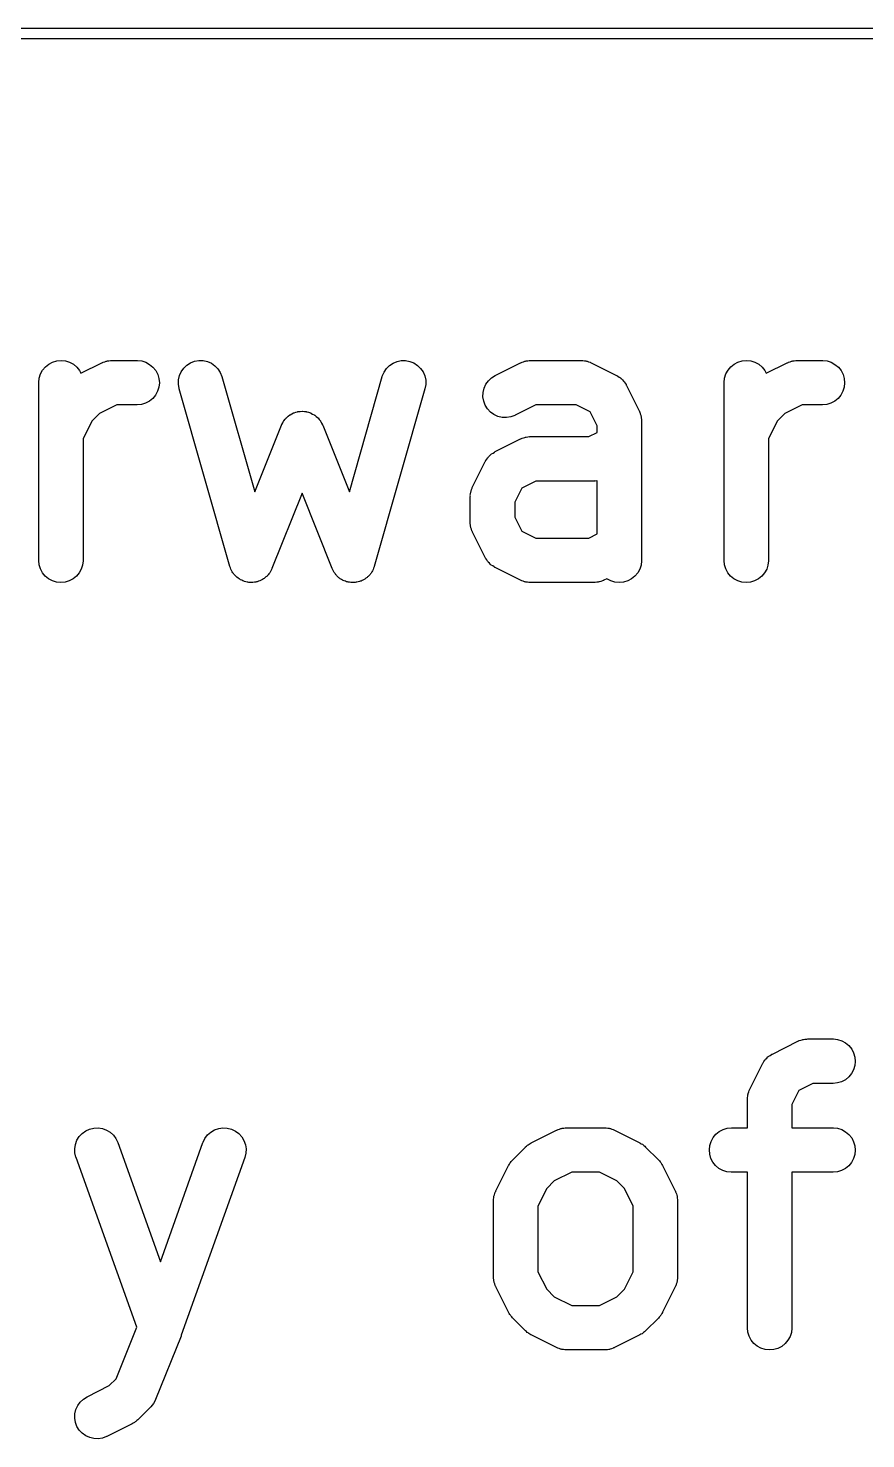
# Model space of a CAD drawing. Extents: x 60 to 191, y -145 to -39.
# Drawn here: x 132.73 to 142.15, y -54.68 to -38.8 of the extents above; entities that cross this region are included whole.
import ezdxf

# ---------------------------------------------------------------- set-up
doc = ezdxf.new("R2010")
doc.units = 0
doc.header["$MEASUREMENT"] = 0
doc.layers.add('BLACK', color=7, linetype='CONTINUOUS')

msp = doc.modelspace()

# ---------------------------------------------------------------- linework, layer by layer
at = {"layer": 'BLACK', "linetype": 'CONTINUOUS'}
for p, q in [((59.6929, -38.802), (190.497, -38.802)), ((190.44, -38.922), (59.75, -38.922)), ((133.048, -42.5456), (133.096, -42.5411)), ((133.096, -42.5411), (133.145, -42.5462)), ((133.634, -42.5442), (133.651, -42.5416)), ((133.651, -42.5416), (133.659, -42.5419)), ((133.659, -42.5419), (133.666, -42.5411)), ((133.666, -42.5411), (133.952, -42.5411)), ((133.952, -42.5411), (133.955, -42.5412)), ((133.955, -42.5412), (134.004, -42.5466)), ((134.599, -42.5503), (134.647, -42.5419)), ((134.647, -42.5419), (134.696, -42.5429)), ((134.696, -42.5429), (134.743, -42.5535)), ((136.878, -42.5524), (136.925, -42.5425)), ((136.925, -42.5425), (136.974, -42.5421)), ((136.974, -42.5421), (137.022, -42.5512)), ((138.349, -42.5442), (138.366, -42.5416)), ((138.366, -42.5416), (138.373, -42.5419)), ((138.373, -42.5419), (138.38, -42.5411)), ((138.38, -42.5411), (138.952, -42.5411)), ((138.952, -42.5411), (138.955, -42.5412)), ((138.955, -42.5412), (138.963, -42.542)), ((138.963, -42.542), (138.97, -42.5418)), ((138.97, -42.5418), (138.987, -42.5447)), ((140.762, -42.5456), (140.811, -42.5411)), ((140.811, -42.5411), (140.859, -42.5462)), ((141.349, -42.5442), (141.366, -42.5416)), ((141.366, -42.5416), (141.373, -42.5419)), ((141.373, -42.5419), (141.38, -42.5411)), ((141.38, -42.5411), (141.666, -42.5411)), ((141.666, -42.5411), (141.669, -42.5412)), ((141.669, -42.5412), (141.718, -42.5466)), ((132.85, -42.7392), (132.865, -42.6927)), ((132.865, -42.6927), (132.888, -42.6499)), ((132.888, -42.6499), (132.92, -42.6125)), ((132.92, -42.6125), (132.958, -42.582)), ((132.958, -42.582), (133.001, -42.5593)), ((133.001, -42.5593), (133.048, -42.5456)), ((133.145, -42.5462), (133.191, -42.5607)), ((133.191, -42.5607), (133.234, -42.5839)), ((133.234, -42.5839), (133.272, -42.615)), ((133.272, -42.615), (133.303, -42.6528)), ((133.303, -42.6528), (133.32, -42.6847)), ((133.32, -42.6847), (133.554, -42.5675)), ((133.554, -42.5675), (133.557, -42.566)), ((133.557, -42.566), (133.564, -42.5635)), ((133.564, -42.5635), (133.571, -42.56)), ((133.571, -42.56), (133.587, -42.5551)), ((133.587, -42.5551), (133.603, -42.5492)), ((133.603, -42.5492), (133.61, -42.548)), ((133.61, -42.548), (133.617, -42.5459)), ((133.617, -42.5459), (133.634, -42.5442)), ((134.004, -42.5466), (134.05, -42.5614)), ((134.05, -42.5614), (134.093, -42.5849)), ((134.093, -42.5849), (134.13, -42.6162)), ((134.13, -42.6162), (134.161, -42.6543)), ((134.161, -42.6543), (134.184, -42.6975)), ((134.184, -42.6975), (134.197, -42.7443)), ((134.429, -42.712), (134.449, -42.6674)), ((134.449, -42.6674), (134.477, -42.6276)), ((134.477, -42.6276), (134.512, -42.594)), ((134.512, -42.594), (134.553, -42.5679)), ((134.553, -42.5679), (134.599, -42.5503)), ((134.743, -42.5535), (134.788, -42.573)), ((134.788, -42.573), (134.828, -42.6009)), ((134.828, -42.6009), (134.862, -42.636)), ((134.862, -42.636), (134.888, -42.6771)), ((134.888, -42.6771), (134.906, -42.7225)), ((136.712, -42.7191), (136.731, -42.674)), ((136.731, -42.674), (136.758, -42.6333)), ((136.758, -42.6333), (136.792, -42.5987)), ((136.792, -42.5987), (136.833, -42.5713)), ((136.833, -42.5713), (136.878, -42.5524)), ((137.022, -42.5512), (137.067, -42.5695)), ((137.067, -42.5695), (137.108, -42.5962)), ((137.108, -42.5962), (137.143, -42.6303)), ((137.143, -42.6303), (137.171, -42.6705)), ((137.171, -42.6705), (137.19, -42.7153)), ((137.983, -42.7104), (138.268, -42.5675)), ((138.268, -42.5675), (138.272, -42.566)), ((138.272, -42.566), (138.279, -42.5635)), ((138.279, -42.5635), (138.285, -42.56)), ((138.285, -42.56), (138.301, -42.5551)), ((138.301, -42.5551), (138.317, -42.5492)), ((138.317, -42.5492), (138.325, -42.548)), ((138.325, -42.548), (138.332, -42.5459)), ((138.332, -42.5459), (138.349, -42.5442)), ((138.987, -42.5447), (139.004, -42.5466)), ((139.004, -42.5466), (139.011, -42.5488)), ((139.011, -42.5488), (139.018, -42.5501)), ((139.018, -42.5501), (139.034, -42.5562)), ((139.034, -42.5562), (139.05, -42.5614)), ((139.05, -42.5614), (139.057, -42.5649)), ((139.057, -42.5649), (139.064, -42.5675)), ((139.064, -42.5675), (139.349, -42.7104)), ((140.564, -42.7392), (140.579, -42.6927)), ((140.579, -42.6927), (140.603, -42.6499)), ((140.603, -42.6499), (140.634, -42.6125)), ((140.634, -42.6125), (140.672, -42.582)), ((140.672, -42.582), (140.715, -42.5593)), ((140.715, -42.5593), (140.762, -42.5456)), ((140.859, -42.5462), (140.906, -42.5607)), ((140.906, -42.5607), (140.949, -42.5839)), ((140.949, -42.5839), (140.986, -42.615)), ((140.986, -42.615), (141.017, -42.6528)), ((141.017, -42.6528), (141.034, -42.6847)), ((141.034, -42.6847), (141.268, -42.5675)), ((141.268, -42.5675), (141.272, -42.566)), ((141.272, -42.566), (141.279, -42.5635)), ((141.279, -42.5635), (141.285, -42.56)), ((141.285, -42.56), (141.301, -42.5551)), ((141.301, -42.5551), (141.317, -42.5492)), ((141.317, -42.5492), (141.325, -42.548)), ((141.325, -42.548), (141.332, -42.5459)), ((141.332, -42.5459), (141.349, -42.5442)), ((141.718, -42.5466), (141.764, -42.5614)), ((141.764, -42.5614), (141.807, -42.5849)), ((141.807, -42.5849), (141.845, -42.6162)), ((141.845, -42.6162), (141.875, -42.6543)), ((141.875, -42.6543), (141.898, -42.6975)), ((141.898, -42.6975), (141.912, -42.7443)), ((132.845, -42.7877), (132.85, -42.7392)), ((132.845, -42.7911), (132.845, -42.7877)), ((132.845, -44.7911), (132.845, -42.7911)), ((134.197, -42.8414), (134.182, -42.888)), ((134.197, -42.7443), (134.202, -42.7929)), ((134.202, -42.7929), (134.197, -42.8414)), ((134.417, -42.8083), (134.418, -42.7596)), ((134.425, -42.8565), (134.417, -42.8083)), ((134.418, -42.7596), (134.429, -42.712)), ((134.426, -42.8598), (134.425, -42.8565)), ((134.997, -44.8598), (134.426, -42.8598)), ((134.906, -42.7225), (135.277, -44.0193)), ((136.341, -44.0193), (136.711, -42.7225)), ((137.192, -42.8598), (136.621, -44.8598)), ((136.711, -42.7225), (136.712, -42.7191)), ((137.19, -42.7153), (137.2, -42.763)), ((137.201, -42.8118), (137.192, -42.8598)), ((137.2, -42.763), (137.201, -42.8118)), ((137.847, -42.9017), (137.858, -42.8541)), ((137.858, -42.8541), (137.878, -42.8096)), ((137.878, -42.8096), (137.906, -42.7699)), ((137.906, -42.7699), (137.941, -42.7364)), ((137.941, -42.7364), (137.983, -42.7104)), ((139.349, -42.7104), (139.352, -42.712)), ((139.352, -42.712), (139.357, -42.7149)), ((139.357, -42.7149), (139.362, -42.7171)), ((139.362, -42.7171), (139.377, -42.7282)), ((139.377, -42.7282), (139.393, -42.7385)), ((139.393, -42.7385), (139.397, -42.7423)), ((139.397, -42.7423), (139.402, -42.7454)), ((139.402, -42.7454), (139.415, -42.7593)), ((139.415, -42.7593), (139.428, -42.7725)), ((139.428, -42.7725), (139.431, -42.777)), ((139.431, -42.777), (139.435, -42.7809)), ((139.435, -42.7809), (139.445, -42.797)), ((139.445, -42.797), (139.456, -42.8127)), ((139.456, -42.8127), (139.458, -42.8176)), ((139.458, -42.8176), (139.461, -42.8222)), ((139.461, -42.8222), (139.604, -43.1079)), ((140.559, -42.7877), (140.564, -42.7392)), ((140.559, -42.7911), (140.559, -42.7877)), ((140.559, -44.7911), (140.559, -42.7911)), ((141.911, -42.8414), (141.896, -42.888)), ((141.916, -42.7929), (141.911, -42.8414)), ((141.912, -42.7443), (141.916, -42.7929)), ((134.09, -42.9994), (134.047, -43.0223)), ((134.128, -42.9685), (134.09, -42.9994)), ((134.159, -42.9309), (134.128, -42.9685)), ((134.182, -42.888), (134.159, -42.9309)), ((137.845, -42.9504), (137.847, -42.9017)), ((137.853, -42.9986), (137.845, -42.9504)), ((137.87, -43.0442), (137.853, -42.9986)), ((141.804, -42.9994), (141.761, -43.0223)), ((141.842, -42.9685), (141.804, -42.9994)), ((141.873, -42.9309), (141.842, -42.9685)), ((141.896, -42.888), (141.873, -42.9309)), ((133.528, -43.1395), (133.443, -43.2249)), ((133.725, -43.0411), (133.528, -43.1395)), ((133.952, -43.0411), (133.725, -43.0411)), ((134, -43.0364), (133.952, -43.0411)), ((134.047, -43.0223), (134, -43.0364)), ((135.636, -43.1821), (135.653, -43.1686)), ((135.653, -43.1686), (135.67, -43.1548)), ((135.67, -43.1548), (135.672, -43.1536)), ((135.672, -43.1536), (135.674, -43.152)), ((135.674, -43.152), (135.694, -43.1421)), ((135.694, -43.1421), (135.713, -43.1318)), ((135.713, -43.1318), (135.715, -43.131)), ((135.715, -43.131), (135.718, -43.1298)), ((135.718, -43.1298), (135.739, -43.1239)), ((135.739, -43.1239), (135.759, -43.1175)), ((135.759, -43.1175), (135.762, -43.1172)), ((135.762, -43.1172), (135.765, -43.1165)), ((135.765, -43.1165), (135.786, -43.1148)), ((135.786, -43.1148), (135.808, -43.1126)), ((135.808, -43.1126), (135.811, -43.1128)), ((135.811, -43.1128), (135.813, -43.1126)), ((135.813, -43.1126), (135.835, -43.1151)), ((135.835, -43.1151), (135.857, -43.1172)), ((135.857, -43.1172), (135.859, -43.1179)), ((135.859, -43.1179), (135.862, -43.1182)), ((135.862, -43.1182), (135.882, -43.1249)), ((135.882, -43.1249), (135.903, -43.1311)), ((135.903, -43.1311), (135.906, -43.1323)), ((135.906, -43.1323), (135.908, -43.1331)), ((135.908, -43.1331), (135.927, -43.1437)), ((135.927, -43.1437), (135.946, -43.1539)), ((135.946, -43.1539), (135.949, -43.1555)), ((135.949, -43.1555), (135.951, -43.1568)), ((135.951, -43.1568), (135.967, -43.1709)), ((135.967, -43.1709), (135.984, -43.1846)), ((137.896, -43.0857), (137.87, -43.0442)), ((137.929, -43.1214), (137.896, -43.0857)), ((137.969, -43.15), (137.929, -43.1214)), ((138.013, -43.1703), (137.969, -43.15)), ((138.06, -43.1817), (138.013, -43.1703)), ((138.157, -43.176), (138.109, -43.1836)), ((138.203, -43.1591), (138.157, -43.176)), ((138.206, -43.1576), (138.203, -43.1591)), ((138.439, -43.0411), (138.206, -43.1576)), ((138.893, -43.0411), (138.439, -43.0411)), ((139.051, -43.1203), (138.893, -43.0411)), ((139.13, -43.2787), (139.051, -43.1203)), ((139.604, -43.1079), (139.605, -43.111)), ((139.605, -43.111), (139.608, -43.118)), ((139.608, -43.118), (139.611, -43.1244)), ((139.611, -43.1244), (139.616, -43.1408)), ((139.616, -43.1408), (139.622, -43.1568)), ((139.622, -43.1568), (139.623, -43.1641)), ((139.623, -43.1641), (139.626, -43.1712)), ((139.626, -43.1712), (139.627, -43.1882)), ((141.243, -43.1395), (141.157, -43.2249)), ((141.439, -43.0411), (141.243, -43.1395)), ((141.666, -43.0411), (141.439, -43.0411)), ((141.715, -43.0364), (141.666, -43.0411)), ((141.761, -43.0223), (141.715, -43.0364)), ((133.443, -43.2249), (133.345, -43.4216)), ((135.277, -44.0193), (135.577, -43.2697)), ((135.577, -43.2697), (135.578, -43.2665)), ((135.578, -43.2665), (135.579, -43.2642)), ((135.579, -43.2642), (135.58, -43.2617)), ((135.58, -43.2617), (135.591, -43.2427)), ((135.591, -43.2427), (135.601, -43.2235)), ((135.601, -43.2235), (135.603, -43.2215)), ((135.603, -43.2215), (135.604, -43.2192)), ((135.604, -43.2192), (135.618, -43.2026)), ((135.618, -43.2026), (135.632, -43.1858)), ((135.632, -43.1858), (135.634, -43.1841)), ((135.634, -43.1841), (135.636, -43.1821)), ((135.984, -43.1846), (135.986, -43.1866)), ((135.986, -43.1866), (135.988, -43.1883)), ((135.988, -43.1883), (136.002, -43.2053)), ((136.002, -43.2053), (136.016, -43.2221)), ((136.016, -43.2221), (136.017, -43.2244)), ((136.017, -43.2244), (136.019, -43.2264)), ((136.019, -43.2264), (136.029, -43.2458)), ((136.029, -43.2458), (136.039, -43.2649)), ((136.039, -43.2649), (136.04, -43.2674)), ((136.04, -43.2674), (136.041, -43.2697)), ((136.041, -43.2697), (136.341, -44.0193)), ((138.109, -43.1836), (138.06, -43.1817)), ((139.13, -43.3509), (139.13, -43.2787)), ((139.627, -43.1882), (139.63, -43.205)), ((139.63, -43.205), (139.63, -43.2124)), ((139.63, -43.2124), (139.63, -43.2197)), ((139.63, -43.2197), (139.63, -44.7911)), ((141.157, -43.2249), (141.059, -43.4216)), ((133.345, -43.4216), (133.345, -44.7911)), ((137.983, -43.5675), (138.268, -43.4247)), ((138.268, -43.4247), (138.272, -43.4231)), ((138.272, -43.4231), (138.279, -43.4206)), ((138.279, -43.4206), (138.285, -43.4171)), ((138.285, -43.4171), (138.301, -43.4122)), ((138.301, -43.4122), (138.317, -43.4063)), ((138.317, -43.4063), (138.325, -43.4052)), ((138.325, -43.4052), (138.332, -43.403)), ((138.332, -43.403), (138.349, -43.4014)), ((138.349, -43.4014), (138.366, -43.3987)), ((138.366, -43.3987), (138.373, -43.399)), ((138.373, -43.399), (138.38, -43.3983)), ((138.38, -43.3983), (139.036, -43.3983)), ((139.036, -43.3983), (139.13, -43.3509)), ((141.059, -43.4216), (141.059, -44.7911)), ((137.878, -43.6668), (137.889, -43.6513)), ((137.889, -43.6513), (137.899, -43.6353)), ((137.899, -43.6353), (137.903, -43.6314)), ((137.903, -43.6314), (137.906, -43.627)), ((137.906, -43.627), (137.92, -43.6139)), ((137.92, -43.6139), (137.933, -43.6003)), ((137.933, -43.6003), (137.938, -43.5972)), ((137.938, -43.5972), (137.941, -43.5935)), ((137.941, -43.5935), (137.958, -43.5834)), ((137.958, -43.5834), (137.973, -43.5726)), ((137.973, -43.5726), (137.978, -43.5704)), ((137.978, -43.5704), (137.983, -43.5675)), ((137.728, -43.9651), (137.871, -43.6793)), ((137.871, -43.6793), (137.873, -43.6762)), ((137.873, -43.6762), (137.875, -43.6717)), ((137.875, -43.6717), (137.878, -43.6668)), ((137.722, -43.9784), (137.725, -43.9719)), ((137.725, -43.9719), (137.728, -43.9651)), ((138.439, -43.8983), (138.281, -43.9775)), ((139.095, -43.8983), (138.439, -43.8983)), ((139.102, -43.8976), (139.095, -43.8983)), ((139.109, -43.8979), (139.102, -43.8976)), ((139.126, -43.8952), (139.109, -43.8979)), ((139.13, -43.8948), (139.126, -43.8952)), ((139.13, -44.4938), (139.13, -43.8948)), ((135.809, -44.0357), (135.47, -44.884)), ((136.148, -44.884), (135.809, -44.0357)), ((137.702, -44.0587), (137.705, -44.0419)), ((137.703, -44.0661), (137.702, -44.0587)), ((137.702, -44.0734), (137.703, -44.0661)), ((137.702, -44.0769), (137.702, -44.0734)), ((137.702, -44.3626), (137.702, -44.0769)), ((137.705, -44.0419), (137.707, -44.0249)), ((137.707, -44.0249), (137.709, -44.0179)), ((137.709, -44.0179), (137.711, -44.0106)), ((137.711, -44.0106), (137.717, -43.9947)), ((137.717, -43.9947), (137.722, -43.9784)), ((138.281, -43.9775), (138.202, -44.1359)), ((138.202, -44.1359), (138.202, -44.3036)), ((137.702, -44.3699), (137.702, -44.3626)), ((137.702, -44.3772), (137.702, -44.3699)), ((137.705, -44.3941), (137.702, -44.3772)), ((137.706, -44.4111), (137.705, -44.3941)), ((137.709, -44.4182), (137.706, -44.4111)), ((137.71, -44.4254), (137.709, -44.4182)), ((137.716, -44.4415), (137.71, -44.4254)), ((137.721, -44.4578), (137.716, -44.4415)), ((138.202, -44.3036), (138.281, -44.4619)), ((137.724, -44.4643), (137.721, -44.4578)), ((137.727, -44.4712), (137.724, -44.4643)), ((137.728, -44.4744), (137.727, -44.4712)), ((137.871, -44.7601), (137.728, -44.4744)), ((138.281, -44.4619), (138.439, -44.5411)), ((138.439, -44.5411), (139.036, -44.5411)), ((139.036, -44.5411), (139.13, -44.4938)), ((137.874, -44.7647), (137.871, -44.7601)), ((137.876, -44.7696), (137.874, -44.7647)), ((132.849, -44.8397), (132.845, -44.7911)), ((132.863, -44.8864), (132.849, -44.8397)), ((132.886, -44.9295), (132.863, -44.8864)), ((133.324, -44.8896), (133.301, -44.9324)), ((133.339, -44.8431), (133.324, -44.8896)), ((133.345, -44.7946), (133.339, -44.8431)), ((133.345, -44.7911), (133.345, -44.7946)), ((135.003, -44.8741), (134.997, -44.8598)), ((135.007, -44.8888), (135.003, -44.8741)), ((135.012, -44.8968), (135.007, -44.8888)), ((135.015, -44.9052), (135.012, -44.8968)), ((135.023, -44.9182), (135.015, -44.9052)), ((135.031, -44.9317), (135.023, -44.9182)), ((135.449, -44.9222), (135.445, -44.9302)), ((135.455, -44.9148), (135.449, -44.9222)), ((135.461, -44.9008), (135.455, -44.9148)), ((135.468, -44.8872), (135.461, -44.9008)), ((135.47, -44.884), (135.468, -44.8872)), ((136.155, -44.8976), (136.148, -44.884)), ((136.161, -44.9118), (136.155, -44.8976)), ((136.166, -44.9193), (136.161, -44.9118)), ((136.171, -44.9273), (136.166, -44.9193)), ((136.593, -44.9211), (136.585, -44.9345)), ((136.601, -44.9083), (136.593, -44.9211)), ((136.605, -44.8999), (136.601, -44.9083)), ((136.609, -44.892), (136.605, -44.8999)), ((136.614, -44.8774), (136.609, -44.892)), ((136.62, -44.8632), (136.614, -44.8774)), ((136.621, -44.8598), (136.62, -44.8632)), ((137.887, -44.7853), (137.876, -44.7696)), ((137.897, -44.8014), (137.887, -44.7853)), ((137.901, -44.8053), (137.897, -44.8014)), ((137.904, -44.8098), (137.901, -44.8053)), ((137.917, -44.823), (137.904, -44.8098)), ((137.93, -44.8369), (137.917, -44.823)), ((137.935, -44.84), (137.93, -44.8369)), ((137.939, -44.8438), (137.935, -44.84)), ((137.955, -44.8541), (137.939, -44.8438)), ((137.97, -44.8652), (137.955, -44.8541)), ((137.975, -44.8674), (137.97, -44.8652)), ((137.98, -44.8703), (137.975, -44.8674)), ((137.983, -44.8719), (137.98, -44.8703)), ((138.268, -45.0147), (137.983, -44.8719)), ((139.61, -44.8896), (139.587, -44.9324)), ((139.625, -44.8431), (139.61, -44.8896)), ((139.63, -44.7946), (139.625, -44.8431)), ((139.63, -44.7911), (139.63, -44.7946)), ((140.564, -44.8397), (140.559, -44.7911)), ((140.578, -44.8864), (140.564, -44.8397)), ((140.601, -44.9295), (140.578, -44.8864)), ((141.039, -44.8896), (141.015, -44.9324)), ((141.053, -44.8431), (141.039, -44.8896)), ((141.059, -44.7946), (141.053, -44.8431)), ((141.059, -44.7911), (141.059, -44.7946)), ((132.917, -44.9673), (132.886, -44.9295)), ((132.955, -44.9984), (132.917, -44.9673)), ((132.998, -45.0216), (132.955, -44.9984)), ((133.044, -45.036), (132.998, -45.0216)), ((133.093, -45.0411), (133.044, -45.036)), ((133.141, -45.0367), (133.093, -45.0411)), ((133.188, -45.0229), (133.141, -45.0367)), ((133.231, -45.0003), (133.188, -45.0229)), ((133.269, -44.9698), (133.231, -45.0003)), ((133.301, -44.9324), (133.269, -44.9698)), ((135.036, -44.9386), (135.031, -44.9317)), ((135.041, -44.9462), (135.036, -44.9386)), ((135.052, -44.9573), (135.041, -44.9462)), ((135.062, -44.9691), (135.052, -44.9573)), ((135.069, -44.9748), (135.062, -44.9691)), ((135.075, -44.9814), (135.069, -44.9748)), ((135.088, -44.9902), (135.075, -44.9814)), ((135.1, -44.9999), (135.088, -44.9902)), ((135.108, -45.0041), (135.1, -44.9999)), ((135.115, -45.0093), (135.108, -45.0041)), ((135.129, -45.0154), (135.115, -45.0093)), ((135.143, -45.0226), (135.129, -45.0154)), ((135.152, -45.0252), (135.143, -45.0226)), ((135.16, -45.0288), (135.152, -45.0252)), ((135.175, -45.0321), (135.16, -45.0288)), ((135.19, -45.0365), (135.175, -45.0321)), ((135.199, -45.0374), (135.19, -45.0365)), ((135.208, -45.0394), (135.199, -45.0374)), ((135.223, -45.0397), (135.208, -45.0394)), ((135.238, -45.0411), (135.223, -45.0397)), ((135.247, -45.0402), (135.238, -45.0411)), ((135.256, -45.0404), (135.247, -45.0402)), ((135.272, -45.0378), (135.256, -45.0404)), ((135.287, -45.0362), (135.272, -45.0378)), ((135.296, -45.0336), (135.287, -45.0362)), ((135.304, -45.032), (135.296, -45.0336)), ((135.319, -45.0264), (135.304, -45.032)), ((135.333, -45.0219), (135.319, -45.0264)), ((135.341, -45.0177), (135.333, -45.0219)), ((135.35, -45.0144), (135.341, -45.0177)), ((135.363, -45.0062), (135.35, -45.0144)), ((135.376, -44.9989), (135.363, -45.0062)), ((135.383, -44.9931), (135.376, -44.9989)), ((135.391, -44.9883), (135.383, -44.9931)), ((135.402, -44.9777), (135.391, -44.9883)), ((135.414, -44.9679), (135.402, -44.9777)), ((135.42, -44.9609), (135.414, -44.9679)), ((135.427, -44.9547), (135.42, -44.9609)), ((135.435, -44.9421), (135.427, -44.9547)), ((135.445, -44.9302), (135.435, -44.9421)), ((136.18, -44.9393), (136.171, -44.9273)), ((136.189, -44.952), (136.18, -44.9393)), ((136.195, -44.9584), (136.189, -44.952)), ((136.201, -44.9654), (136.195, -44.9584)), ((136.213, -44.9754), (136.201, -44.9654)), ((136.224, -44.9861), (136.213, -44.9754)), ((136.231, -44.9911), (136.224, -44.9861)), ((136.238, -44.9969), (136.231, -44.9911)), ((136.252, -45.0044), (136.238, -44.9969)), ((136.265, -45.0128), (136.252, -45.0044)), ((136.273, -45.0162), (136.265, -45.0128)), ((136.281, -45.0206), (136.273, -45.0162)), ((136.296, -45.0253), (136.281, -45.0206)), ((136.31, -45.031), (136.296, -45.0253)), ((136.319, -45.0327), (136.31, -45.031)), ((136.327, -45.0355), (136.319, -45.0327)), ((136.343, -45.0373), (136.327, -45.0355)), ((136.358, -45.0401), (136.343, -45.0373)), ((136.367, -45.0401), (136.358, -45.0401)), ((136.376, -45.0411), (136.367, -45.0401)), ((136.391, -45.0399), (136.376, -45.0411)), ((136.407, -45.0397), (136.391, -45.0399)), ((136.416, -45.0379), (136.407, -45.0397)), ((136.425, -45.0372), (136.416, -45.0379)), ((136.439, -45.033), (136.425, -45.0372)), ((136.454, -45.0299), (136.439, -45.033)), ((136.463, -45.0264), (136.454, -45.0299)), ((136.472, -45.0239), (136.463, -45.0264)), ((136.485, -45.0169), (136.472, -45.0239)), ((136.499, -45.0109), (136.485, -45.0169)), ((136.507, -45.0059), (136.499, -45.0109)), ((136.515, -45.0018), (136.507, -45.0059)), ((136.527, -44.9922), (136.515, -45.0018)), ((136.54, -44.9836), (136.527, -44.9922)), ((136.546, -44.9772), (136.54, -44.9836)), ((136.553, -44.9716), (136.546, -44.9772)), ((136.563, -44.9599), (136.553, -44.9716)), ((136.574, -44.949), (136.563, -44.9599)), ((136.579, -44.9414), (136.574, -44.949)), ((136.585, -44.9345), (136.579, -44.9414)), ((138.275, -45.0174), (138.268, -45.0147)), ((138.282, -45.0209), (138.275, -45.0174)), ((138.298, -45.0261), (138.282, -45.0209)), ((138.314, -45.0322), (138.298, -45.0261)), ((138.321, -45.0335), (138.314, -45.0322)), ((138.328, -45.0357), (138.321, -45.0335)), ((138.345, -45.0376), (138.328, -45.0357)), ((138.362, -45.0405), (138.345, -45.0376)), ((138.369, -45.0403), (138.362, -45.0405)), ((138.377, -45.0411), (138.369, -45.0403)), ((138.38, -45.0411), (138.377, -45.0411)), ((139.095, -45.0411), (138.38, -45.0411)), ((139.102, -45.0404), (139.095, -45.0411)), ((139.109, -45.0407), (139.102, -45.0404)), ((139.126, -45.038), (139.109, -45.0407)), ((139.143, -45.0364), (139.126, -45.038)), ((139.15, -45.0343), (139.143, -45.0364)), ((139.157, -45.0331), (139.15, -45.0343)), ((139.173, -45.0272), (139.157, -45.0331)), ((139.19, -45.0223), (139.173, -45.0272)), ((139.196, -45.0188), (139.19, -45.0223)), ((139.203, -45.0163), (139.196, -45.0188)), ((139.206, -45.0147), (139.203, -45.0163)), ((139.24, -44.998), (139.206, -45.0147)), ((139.24, -44.9984), (139.24, -44.998)), ((139.283, -45.0216), (139.24, -44.9984)), ((139.33, -45.036), (139.283, -45.0216)), ((139.379, -45.0411), (139.33, -45.036)), ((139.427, -45.0367), (139.379, -45.0411)), ((139.474, -45.0229), (139.427, -45.0367)), ((139.517, -45.0003), (139.474, -45.0229)), ((139.555, -44.9698), (139.517, -45.0003)), ((139.587, -44.9324), (139.555, -44.9698)), ((140.631, -44.9673), (140.601, -44.9295)), ((140.669, -44.9984), (140.631, -44.9673)), ((140.712, -45.0216), (140.669, -44.9984)), ((140.759, -45.036), (140.712, -45.0216)), ((140.807, -45.0411), (140.759, -45.036)), ((140.856, -45.0367), (140.807, -45.0411)), ((140.903, -45.0229), (140.856, -45.0367)), ((140.946, -45.0003), (140.903, -45.0229)), ((140.984, -44.9698), (140.946, -45.0003)), ((141.015, -44.9324), (140.984, -44.9698)), ((141.102, -50.3464), (141.388, -50.2035)), ((141.388, -50.2035), (141.391, -50.202)), ((141.391, -50.202), (141.398, -50.1995)), ((141.398, -50.1995), (141.404, -50.196)), ((141.404, -50.196), (141.421, -50.1911)), ((141.421, -50.1911), (141.437, -50.1852)), ((141.437, -50.1852), (141.444, -50.184)), ((141.444, -50.184), (141.451, -50.1819)), ((141.451, -50.1819), (141.468, -50.1802)), ((141.468, -50.1802), (141.485, -50.1776)), ((141.485, -50.1776), (141.492, -50.1779)), ((141.492, -50.1779), (141.5, -50.1771)), ((141.5, -50.1771), (141.785, -50.1771)), ((141.785, -50.1771), (141.789, -50.1772)), ((141.789, -50.1772), (141.837, -50.1826)), ((141.837, -50.1826), (141.884, -50.1974)), ((141.884, -50.1974), (141.927, -50.2209)), ((141.927, -50.2209), (141.964, -50.2522)), ((141.964, -50.2522), (141.995, -50.2903)), ((141.995, -50.2903), (142.017, -50.3335)), ((140.848, -50.7439), (140.99, -50.4582)), ((140.99, -50.4582), (140.992, -50.4551)), ((140.992, -50.4551), (140.995, -50.4506)), ((140.995, -50.4506), (140.997, -50.4456)), ((140.997, -50.4456), (141.008, -50.4301)), ((141.008, -50.4301), (141.019, -50.4141)), ((141.019, -50.4141), (141.022, -50.4103)), ((141.022, -50.4103), (141.025, -50.4059)), ((141.025, -50.4059), (141.039, -50.3928)), ((141.039, -50.3928), (141.053, -50.3791)), ((141.053, -50.3791), (141.057, -50.3761)), ((141.057, -50.3761), (141.061, -50.3724)), ((141.061, -50.3724), (141.077, -50.3622)), ((141.077, -50.3622), (141.093, -50.3514)), ((141.093, -50.3514), (141.098, -50.3493)), ((141.098, -50.3493), (141.102, -50.3464)), ((142.03, -50.4774), (142.016, -50.524)), ((142.017, -50.3335), (142.031, -50.3803)), ((142.035, -50.4289), (142.03, -50.4774)), ((142.031, -50.3803), (142.035, -50.4289)), ((141.924, -50.6354), (141.881, -50.6583)), ((141.962, -50.6045), (141.924, -50.6354)), ((141.993, -50.5669), (141.962, -50.6045)), ((142.016, -50.524), (141.993, -50.5669)), ((140.827, -50.8037), (140.829, -50.7967)), ((140.829, -50.7967), (140.83, -50.7895)), ((140.83, -50.7895), (140.836, -50.7735)), ((140.836, -50.7735), (140.841, -50.7572)), ((140.841, -50.7572), (140.845, -50.7508)), ((140.845, -50.7508), (140.848, -50.7439)), ((141.4, -50.7563), (141.321, -50.9147)), ((141.559, -50.6771), (141.4, -50.7563)), ((141.785, -50.6771), (141.559, -50.6771)), ((141.834, -50.6724), (141.785, -50.6771)), ((141.881, -50.6583), (141.834, -50.6724)), ((140.821, -50.8522), (140.822, -50.8449)), ((140.821, -50.8557), (140.821, -50.8522)), ((140.821, -51.1771), (140.821, -50.8557)), ((140.822, -50.8376), (140.825, -50.8207)), ((140.822, -50.8449), (140.822, -50.8376)), ((140.825, -50.8207), (140.827, -50.8037)), ((141.321, -50.9147), (141.321, -51.1771)), ((133.3, -51.2762), (133.334, -51.2403)), ((133.334, -51.2403), (133.373, -51.2116)), ((133.373, -51.2116), (133.417, -51.1911)), ((133.417, -51.1911), (133.465, -51.1796)), ((133.465, -51.1796), (133.513, -51.1775)), ((133.513, -51.1775), (133.562, -51.1849)), ((133.562, -51.1849), (133.608, -51.2016)), ((133.608, -51.2016), (133.649, -51.2268)), ((133.649, -51.2268), (133.685, -51.2597)), ((133.685, -51.2597), (133.714, -51.2989)), ((134.715, -51.2959), (134.745, -51.2571)), ((134.745, -51.2571), (134.782, -51.2248)), ((134.782, -51.2248), (134.824, -51.2001)), ((134.824, -51.2001), (134.87, -51.1841)), ((134.87, -51.1841), (134.918, -51.1774)), ((134.918, -51.1774), (134.967, -51.1801)), ((134.967, -51.1801), (135.014, -51.1923)), ((135.014, -51.1923), (135.058, -51.2134)), ((135.058, -51.2134), (135.097, -51.2427)), ((135.097, -51.2427), (135.13, -51.279)), ((138.388, -51.3464), (138.674, -51.2035)), ((138.674, -51.2035), (138.677, -51.202)), ((138.677, -51.202), (138.684, -51.1995)), ((138.684, -51.1995), (138.69, -51.196)), ((138.69, -51.196), (138.707, -51.1911)), ((138.707, -51.1911), (138.723, -51.1852)), ((138.723, -51.1852), (138.73, -51.184)), ((138.73, -51.184), (138.737, -51.1819)), ((138.737, -51.1819), (138.754, -51.1802)), ((138.754, -51.1802), (138.771, -51.1776)), ((138.771, -51.1776), (138.778, -51.1779)), ((138.778, -51.1779), (138.785, -51.1771)), ((138.785, -51.1771), (139.214, -51.1771)), ((139.214, -51.1771), (139.217, -51.1772)), ((139.217, -51.1772), (139.225, -51.178)), ((139.225, -51.178), (139.232, -51.1778)), ((139.232, -51.1778), (139.249, -51.1807)), ((139.249, -51.1807), (139.266, -51.1826)), ((139.266, -51.1826), (139.273, -51.1848)), ((139.273, -51.1848), (139.28, -51.1861)), ((139.28, -51.1861), (139.296, -51.1922)), ((139.296, -51.1922), (139.312, -51.1974)), ((139.312, -51.1974), (139.319, -51.2009)), ((139.319, -51.2009), (139.326, -51.2035)), ((139.326, -51.2035), (139.612, -51.3464)), ((140.435, -51.2873), (140.466, -51.2497)), ((140.466, -51.2497), (140.504, -51.2189)), ((140.504, -51.2189), (140.547, -51.196)), ((140.547, -51.196), (140.594, -51.1819)), ((140.594, -51.1819), (140.643, -51.1771)), ((140.643, -51.1771), (140.821, -51.1771)), ((141.321, -51.1771), (141.785, -51.1771)), ((141.785, -51.1771), (141.789, -51.1772)), ((141.789, -51.1772), (141.837, -51.1826)), ((141.837, -51.1826), (141.884, -51.1974)), ((141.884, -51.1974), (141.927, -51.2209)), ((141.927, -51.2209), (141.964, -51.2522)), ((141.964, -51.2522), (141.995, -51.2903)), ((133.25, -51.4117), (133.258, -51.3635)), ((133.252, -51.4604), (133.25, -51.4117)), ((133.258, -51.3635), (133.275, -51.3178)), ((133.275, -51.3178), (133.3, -51.2762)), ((133.714, -51.2989), (133.735, -51.3431)), ((133.735, -51.3431), (134.214, -52.6838)), ((134.214, -52.6838), (134.693, -51.3431)), ((134.693, -51.3431), (134.694, -51.3398)), ((134.694, -51.3398), (134.715, -51.2959)), ((135.13, -51.279), (135.155, -51.3209)), ((135.155, -51.3209), (135.171, -51.3669)), ((135.171, -51.3669), (135.178, -51.4152)), ((135.178, -51.4152), (135.176, -51.4639)), ((138.18, -51.5361), (138.323, -51.3932)), ((138.323, -51.3932), (138.325, -51.3908)), ((138.325, -51.3908), (138.336, -51.382)), ((138.336, -51.382), (138.347, -51.3724)), ((138.347, -51.3724), (138.355, -51.3668)), ((138.355, -51.3668), (138.364, -51.3603)), ((138.364, -51.3603), (138.376, -51.3539)), ((138.376, -51.3539), (138.388, -51.3464)), ((139.612, -51.3464), (139.615, -51.348)), ((139.615, -51.348), (139.626, -51.3556)), ((139.626, -51.3556), (139.639, -51.3623)), ((139.639, -51.3623), (139.647, -51.3689)), ((139.647, -51.3689), (139.656, -51.3745)), ((139.656, -51.3745), (139.666, -51.3843)), ((139.666, -51.3843), (139.676, -51.3932)), ((139.676, -51.3932), (139.819, -51.5361)), ((140.393, -51.4254), (140.398, -51.3769)), ((140.397, -51.474), (140.393, -51.4254)), ((140.398, -51.3769), (140.412, -51.3303)), ((140.412, -51.3303), (140.435, -51.2873)), ((141.995, -51.2903), (142.017, -51.3335)), ((142.017, -51.3335), (142.031, -51.3803)), ((142.035, -51.4289), (142.03, -51.4774)), ((142.031, -51.3803), (142.035, -51.4289)), ((133.263, -51.5079), (133.252, -51.4604)), ((133.264, -51.5112), (133.263, -51.5079)), ((133.947, -53.4221), (133.264, -51.5112)), ((135.164, -51.5112), (134.449, -53.5112)), ((135.176, -51.4639), (135.164, -51.5112)), ((138.135, -51.5979), (138.142, -51.5862)), ((138.142, -51.5862), (138.149, -51.5738)), ((138.149, -51.5738), (138.156, -51.5657)), ((138.156, -51.5657), (138.161, -51.557)), ((138.161, -51.557), (138.171, -51.5469)), ((138.171, -51.5469), (138.18, -51.5361)), ((139.819, -51.5361), (139.822, -51.5386)), ((139.822, -51.5386), (139.831, -51.5495)), ((139.831, -51.5495), (139.84, -51.5598)), ((139.84, -51.5598), (139.846, -51.5686)), ((139.846, -51.5686), (139.852, -51.5767)), ((139.852, -51.5767), (139.859, -51.5892)), ((139.859, -51.5892), (139.866, -51.6011)), ((140.411, -51.5208), (140.397, -51.474)), ((140.433, -51.564), (140.411, -51.5208)), ((140.464, -51.6021), (140.433, -51.564)), ((141.993, -51.5669), (141.962, -51.6045)), ((142.016, -51.524), (141.993, -51.5669)), ((142.03, -51.4774), (142.016, -51.524)), ((137.99, -51.8868), (138.133, -51.6011)), ((138.133, -51.6011), (138.135, -51.5979)), ((138.844, -51.6771), (138.648, -51.7755)), ((139.155, -51.6771), (138.844, -51.6771)), ((139.352, -51.7755), (139.155, -51.6771)), ((139.866, -51.6011), (140.009, -51.8868)), ((140.501, -51.6334), (140.464, -51.6021)), ((140.544, -51.6569), (140.501, -51.6334)), ((140.591, -51.6717), (140.544, -51.6569)), ((140.639, -51.6771), (140.591, -51.6717)), ((140.643, -51.6771), (140.639, -51.6771)), ((140.821, -51.6771), (140.643, -51.6771)), ((140.821, -53.4271), (140.821, -51.6771)), ((141.785, -51.6771), (141.321, -51.6771)), ((141.321, -51.6771), (141.321, -53.4271)), ((141.834, -51.6724), (141.785, -51.6771)), ((141.881, -51.6583), (141.834, -51.6724)), ((141.924, -51.6354), (141.881, -51.6583)), ((141.962, -51.6045), (141.924, -51.6354)), ((137.979, -51.9164), (137.984, -51.9001)), ((137.984, -51.9001), (137.988, -51.8936)), ((137.988, -51.8936), (137.99, -51.8868)), ((138.562, -51.8609), (138.464, -52.0576)), ((138.648, -51.7755), (138.562, -51.8609)), ((139.437, -51.8609), (139.352, -51.7755)), ((139.535, -52.0576), (139.437, -51.8609)), ((140.009, -51.8868), (140.011, -51.8899)), ((140.011, -51.8899), (140.013, -51.8968)), ((140.013, -51.8968), (140.017, -51.9033)), ((140.017, -51.9033), (140.022, -51.9197)), ((137.964, -51.9951), (137.965, -51.9878)), ((137.964, -51.9986), (137.964, -51.9951)), ((137.964, -52.8557), (137.964, -51.9986)), ((137.965, -51.9804), (137.968, -51.9636)), ((137.965, -51.9878), (137.965, -51.9804)), ((137.968, -51.9636), (137.969, -51.9466)), ((137.969, -51.9466), (137.972, -51.9396)), ((137.972, -51.9396), (137.973, -51.9323)), ((137.973, -51.9323), (137.979, -51.9164)), ((138.464, -52.0576), (138.464, -52.7967)), ((139.535, -52.7967), (139.535, -52.0576)), ((140.022, -51.9197), (140.027, -51.9357)), ((140.027, -51.9357), (140.029, -51.943)), ((140.029, -51.943), (140.031, -51.95)), ((140.031, -51.95), (140.032, -51.967)), ((140.032, -51.967), (140.035, -51.9839)), ((140.035, -51.9839), (140.035, -51.9912)), ((140.035, -51.9912), (140.035, -51.9986)), ((140.035, -51.9986), (140.035, -52.8557)), ((137.965, -52.863), (137.964, -52.8557)), ((138.464, -52.7967), (138.562, -52.9933)), ((139.437, -52.9933), (139.535, -52.7967)), ((140.035, -52.8557), (140.035, -52.8592)), ((140.035, -52.8592), (140.035, -52.8665)), ((137.964, -52.8704), (137.965, -52.863)), ((137.967, -52.8873), (137.964, -52.8704)), ((137.969, -52.9043), (137.967, -52.8873)), ((137.971, -52.9113), (137.969, -52.9043)), ((137.972, -52.9186), (137.971, -52.9113)), ((137.978, -52.9346), (137.972, -52.9186)), ((137.983, -52.951), (137.978, -52.9346)), ((137.986, -52.9575), (137.983, -52.951)), ((137.989, -52.9644), (137.986, -52.9575)), ((137.99, -52.9675), (137.989, -52.9644)), ((138.133, -53.2532), (137.99, -52.9675)), ((138.562, -52.9933), (138.648, -53.0788)), ((139.352, -53.0788), (139.437, -52.9933)), ((140.009, -52.9675), (139.866, -53.2532)), ((140.012, -52.9606), (140.009, -52.9675)), ((140.015, -52.9542), (140.012, -52.9606)), ((140.02, -52.9379), (140.015, -52.9542)), ((140.026, -52.922), (140.02, -52.9379)), ((140.028, -52.9147), (140.026, -52.922)), ((140.03, -52.9077), (140.028, -52.9147)), ((140.032, -52.8907), (140.03, -52.9077)), ((140.035, -52.8739), (140.032, -52.8907)), ((140.035, -52.8665), (140.035, -52.8739)), ((138.648, -53.0788), (138.844, -53.1771)), ((138.844, -53.1771), (139.155, -53.1771)), ((139.155, -53.1771), (139.352, -53.0788)), ((138.141, -53.2651), (138.133, -53.2532)), ((138.147, -53.2776), (138.141, -53.2651)), ((138.154, -53.2857), (138.147, -53.2776)), ((138.159, -53.2945), (138.154, -53.2857)), ((138.169, -53.3047), (138.159, -53.2945)), ((138.178, -53.3157), (138.169, -53.3047)), ((138.18, -53.3182), (138.178, -53.3157)), ((138.323, -53.4611), (138.18, -53.3182)), ((139.819, -53.3182), (139.676, -53.4611)), ((139.828, -53.3074), (139.819, -53.3182)), ((139.838, -53.2973), (139.828, -53.3074)), ((139.844, -53.2885), (139.838, -53.2973)), ((139.85, -53.2805), (139.844, -53.2885)), ((139.857, -53.2681), (139.85, -53.2805)), ((139.865, -53.2563), (139.857, -53.2681)), ((139.866, -53.2532), (139.865, -53.2563)), ((133.715, -54.0009), (133.947, -53.4221)), ((138.334, -53.47), (138.323, -53.4611)), ((138.344, -53.4798), (138.334, -53.47)), ((138.353, -53.4854), (138.344, -53.4798)), ((138.361, -53.492), (138.353, -53.4854)), ((138.373, -53.4987), (138.361, -53.492)), ((139.636, -53.494), (139.623, -53.5004)), ((139.644, -53.4875), (139.636, -53.494)), ((139.653, -53.4819), (139.644, -53.4875)), ((139.663, -53.4723), (139.653, -53.4819)), ((139.674, -53.4635), (139.663, -53.4723)), ((139.676, -53.4611), (139.674, -53.4635)), ((140.826, -53.4757), (140.821, -53.4271)), ((140.84, -53.5224), (140.826, -53.4757)), ((141.316, -53.4791), (141.301, -53.5256)), ((141.321, -53.4306), (141.316, -53.4791)), ((141.321, -53.4271), (141.321, -53.4306)), ((134.446, -53.52), (134.16, -54.2343)), ((134.447, -53.5172), (134.446, -53.52)), ((134.448, -53.5145), (134.447, -53.5172)), ((134.449, -53.5112), (134.448, -53.5145)), ((138.385, -53.5063), (138.373, -53.4987)), ((138.388, -53.5079), (138.385, -53.5063)), ((138.674, -53.6507), (138.388, -53.5079)), ((138.68, -53.6534), (138.674, -53.6507)), ((138.687, -53.6569), (138.68, -53.6534)), ((139.316, -53.6548), (139.309, -53.6583)), ((139.323, -53.6523), (139.316, -53.6548)), ((139.326, -53.6507), (139.323, -53.6523)), ((139.612, -53.5079), (139.326, -53.6507)), ((139.623, -53.5004), (139.612, -53.5079)), ((140.863, -53.5655), (140.84, -53.5224)), ((140.894, -53.6033), (140.863, -53.5655)), ((140.931, -53.6344), (140.894, -53.6033)), ((140.974, -53.6576), (140.931, -53.6344)), ((141.208, -53.6363), (141.165, -53.6589)), ((141.246, -53.6058), (141.208, -53.6363)), ((141.277, -53.5684), (141.246, -53.6058)), ((141.301, -53.5256), (141.277, -53.5684)), ((138.703, -53.6621), (138.687, -53.6569)), ((138.719, -53.6682), (138.703, -53.6621)), ((138.726, -53.6695), (138.719, -53.6682)), ((138.733, -53.6717), (138.726, -53.6695)), ((138.75, -53.6736), (138.733, -53.6717)), ((138.767, -53.6765), (138.75, -53.6736)), ((138.775, -53.6763), (138.767, -53.6765)), ((138.782, -53.6771), (138.775, -53.6763)), ((138.785, -53.6771), (138.782, -53.6771)), ((139.214, -53.6771), (138.785, -53.6771)), ((139.221, -53.6764), (139.214, -53.6771)), ((139.229, -53.6767), (139.221, -53.6764)), ((139.246, -53.674), (139.229, -53.6767)), ((139.263, -53.6724), (139.246, -53.674)), ((139.27, -53.6703), (139.263, -53.6724)), ((139.277, -53.6691), (139.27, -53.6703)), ((139.293, -53.6632), (139.277, -53.6691)), ((139.309, -53.6583), (139.293, -53.6632)), ((141.021, -53.672), (140.974, -53.6576)), ((141.069, -53.6771), (141.021, -53.672)), ((141.118, -53.6727), (141.069, -53.6771)), ((141.165, -53.6589), (141.118, -53.6727)), ((133.388, -54.2035), (133.637, -54.0788)), ((133.637, -54.0788), (133.715, -54.0009)), ((133.283, -54.3028), (133.311, -54.263)), ((133.311, -54.263), (133.347, -54.2295)), ((133.347, -54.2295), (133.388, -54.2035)), ((134.136, -54.2805), (134.105, -54.3182)), ((134.159, -54.2375), (134.136, -54.2805)), ((134.16, -54.2343), (134.159, -54.2375)), ((134.159, -54.2375), (134.159, -54.2375)), ((134.159, -54.2375), (134.159, -54.2375)), ((134.159, -54.2375), (134.159, -54.2375)), ((133.25, -54.4436), (133.252, -54.3948)), ((133.258, -54.4917), (133.25, -54.4436)), ((133.252, -54.3948), (133.263, -54.3473)), ((133.263, -54.3473), (133.283, -54.3028)), ((134.105, -54.3182), (133.962, -54.4611)), ((134.105, -54.3182), (134.105, -54.3182)), ((133.275, -54.5374), (133.258, -54.4917)), ((133.301, -54.5789), (133.275, -54.5374)), ((133.334, -54.6146), (133.301, -54.5789)), ((133.897, -54.5079), (133.612, -54.6507)), ((133.909, -54.5004), (133.897, -54.5079)), ((133.922, -54.494), (133.909, -54.5004)), ((133.93, -54.4875), (133.922, -54.494)), ((133.939, -54.4819), (133.93, -54.4875)), ((133.949, -54.4723), (133.939, -54.4819)), ((133.96, -54.4635), (133.949, -54.4723)), ((133.962, -54.4611), (133.96, -54.4635)), ((133.374, -54.6431), (133.334, -54.6146)), ((133.418, -54.6635), (133.374, -54.6431)), ((133.466, -54.6748), (133.418, -54.6635)), ((133.514, -54.6767), (133.466, -54.6748)), ((133.563, -54.6691), (133.514, -54.6767)), ((133.608, -54.6523), (133.563, -54.6691)), ((133.612, -54.6507), (133.608, -54.6523))]:
    msp.add_line(p, q, dxfattribs=at)

doc.saveas('drawing.dxf')
